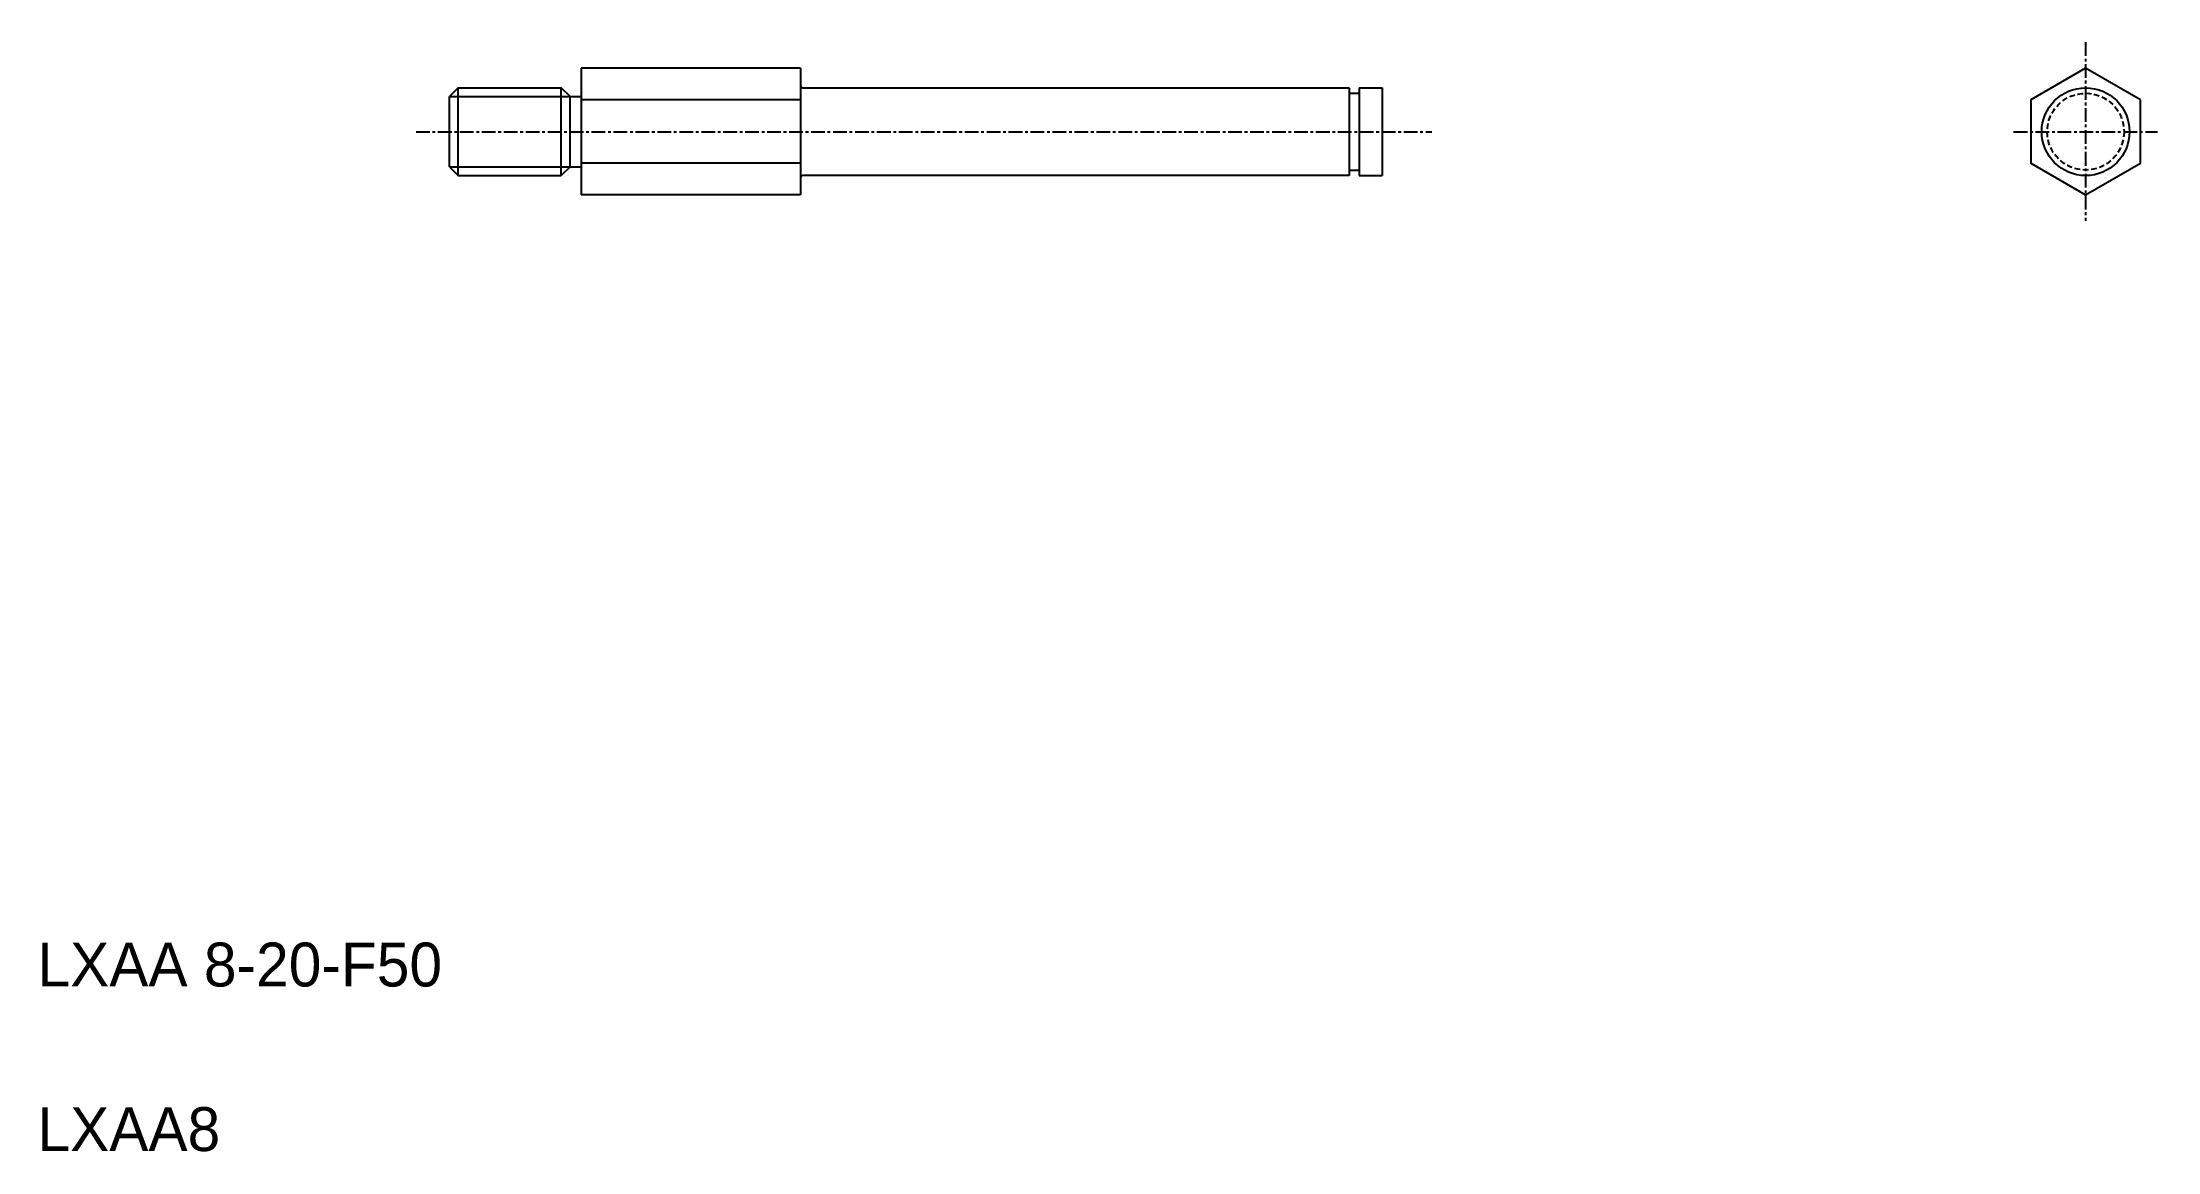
# Model space of a CAD drawing. Extents: x -43 to 150, y 90 to 191.
import ezdxf

# ---------------------------------------------------------------- set-up
doc = ezdxf.new("R2010")
doc.units = 0
doc.linetypes.add('CENTER', pattern=[2, 1.25, -0.25, 0.25, -0.25])
doc.linetypes.add('DASHED', pattern=[0.75, 0.5, -0.25])
doc.layers.get('0').update_dxf_attribs({"linetype": 'CONTINUOUS'})
doc.layers.add('CENTER', color=1, linetype='CENTER')

msp = doc.modelspace()

# ---------------------------------------------------------------- linework, layer by layer
at = {"color": 7, "linetype": 'CONTINUOUS'}
for p, q in [((-5.09, 187.01), (-5.89, 186.21)), ((-5.09, 179.01), (-5.09, 187.01)), ((-5.09, 187.01), (4.31, 187.01)), ((4.31, 179.01), (4.31, 187.01)), ((5.11, 186.21), (4.31, 187.01)), ((6.11, 188.79), (6.11, 177.24)), ((26.11, 188.79), (6.11, 188.79)), ((26.11, 188.79), (26.11, 186.71)), ((26.31, 187.01), (76.11, 187.01)), ((28.76, 187.01), (28.76, 187.01)), ((76.11, 187.01), (76.11, 179.01)), ((77.01, 187.01), (77.01, 179.01)), ((77.01, 187.01), (79.11, 187.01)), ((79.11, 187.01), (79.11, 179.01)), ((-5.89, 179.81), (-5.89, 186.21)), ((5.11, 179.81), (5.11, 186.21)), ((5.11, 186.21), (6.11, 186.21)), ((26.11, 185.9), (6.11, 185.9)), ((26.11, 186.71), (26.11, 181.31)), ((76.11, 186.51), (77.01, 186.51)), ((26.11, 181.31), (26.11, 177.24)), ((-5.89, 179.81), (-5.09, 179.01)), ((5.11, 179.81), (4.31, 179.01)), ((5.11, 179.81), (6.11, 179.81)), ((26.11, 180.13), (6.11, 180.13)), ((76.11, 179.51), (77.01, 179.51)), ((-5.09, 179.01), (4.31, 179.01)), ((76.11, 179.01), (26.31, 179.01)), ((77.01, 179.01), (79.11, 179.01)), ((26.11, 177.24), (6.11, 177.24))]:
    msp.add_line(p, q, dxfattribs=at)
at = {"color": 3, "linetype": 'CONTINUOUS'}
for p, q in [((-5.89, 186.21), (5.11, 186.21)), ((-5.89, 179.81), (5.11, 179.81))]:
    msp.add_line(p, q, dxfattribs=at)
at = {"color": 7, "linetype": 'CONTINUOUS'}
msp.add_lwpolyline([(148.2, 185.9), (143.2, 188.79), (138.2, 185.9), (138.2, 180.13), (143.2, 177.24), (148.2, 180.13)], close=True, dxfattribs=at)
msp.add_circle((143.2, 183.01), 4, dxfattribs=at)
at = {"color": 3, "linetype": 'DASHED'}
msp.add_circle((143.2, 183.01), 3.5, dxfattribs=at)
at = {"color": 7, "linetype": 'CONTINUOUS'}
for centre, start, end in [((26.31, 187.21), 180, 270), ((26.31, 178.81), 90, 180)]:
    msp.add_arc(centre, 0.2, start, end, dxfattribs=at)
at = {"layer": 'CENTER', "color": 1, "linetype": 'CENTER'}
for p, q in [((143.2, 191.16), (143.2, 174.87)), ((-8.93, 183.01), (83.64, 183.01)), ((136.64, 183.01), (149.76, 183.01))]:
    msp.add_line(p, q, dxfattribs=at)

# ---------------------------------------------------------------- texts
at = {"color": 7, "linetype": 'CONTINUOUS'}
for s, p in [('LXAA 8-20-F50', (-43.42, 105.1)), ('LXAA8', (-43.42, 90.1))]:
    msp.add_text(s, height=4, dxfattribs=at).set_placement(p)

doc.saveas('drawing.dxf')
